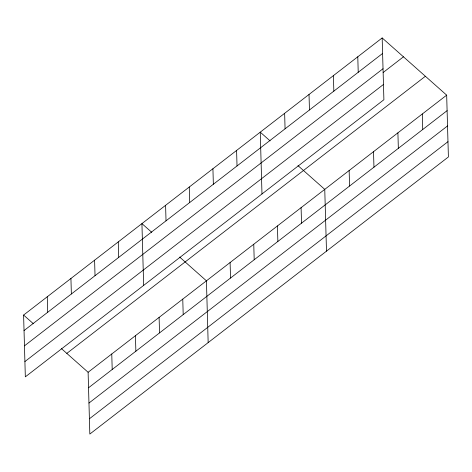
<?xml version="1.0" encoding="UTF-8"?>
<svg xmlns="http://www.w3.org/2000/svg" width="472" height="472" viewBox="0 0 472 472"><rect width="100%" height="100%" fill="white"/><g stroke="black" fill="none" stroke-linecap="round" stroke-linejoin="round"><path stroke-width="0.71" d="M382.172 37.937L383.895 99.728L25.329 376.851L23.6 315.06L382.172 37.937L446.671 95.149L448.4 156.94L89.828 434.063L88.105 372.272L61.336 348.525M24.031 330.571L382.603 53.448M24.461 345.84L383.028 68.723M383.14 72.523L403.454 56.817M24.898 361.576L383.471 84.459M66.817 353.392L425.39 76.269M88.105 372.272L446.671 95.149M88.535 387.783L447.108 110.66M88.966 403.053L447.533 125.935M89.403 418.788L447.975 141.671M270.078 140.874L260.255 132.16L261.984 193.951M297.991 165.631L324.76 189.372L326.488 251.163M151.754 232.324L141.93 223.61L143.653 285.401M179.661 257.075L206.429 280.822L208.158 342.613M23.6 315.06L33.423 323.768M422.292 113.994L422.723 129.505M397.908 132.839L398.344 148.35M373.523 151.683L373.96 167.194M357.788 56.782L358.218 72.293M349.144 170.528L349.575 186.039M333.403 75.626L333.84 91.137M309.024 94.471L309.455 109.982M301.095 207.662L301.525 223.173M284.64 113.315L285.07 128.826M277.43 225.952L277.861 241.463M253.765 244.242L254.196 259.753M236.59 150.45L237.027 165.961M230.1 262.532L230.531 278.043M212.925 168.74L213.356 184.251M189.26 187.03L189.691 202.541M182.764 299.112L183.201 314.623M165.595 205.32L166.026 220.831M159.099 317.402L159.536 332.913M135.434 335.692L135.871 351.203M118.26 241.9L118.696 257.411M111.77 353.982L112.2 369.493M94.595 260.19L95.031 275.701M70.93 278.48L71.366 293.991M47.265 296.77L47.701 312.281"/></g></svg>
